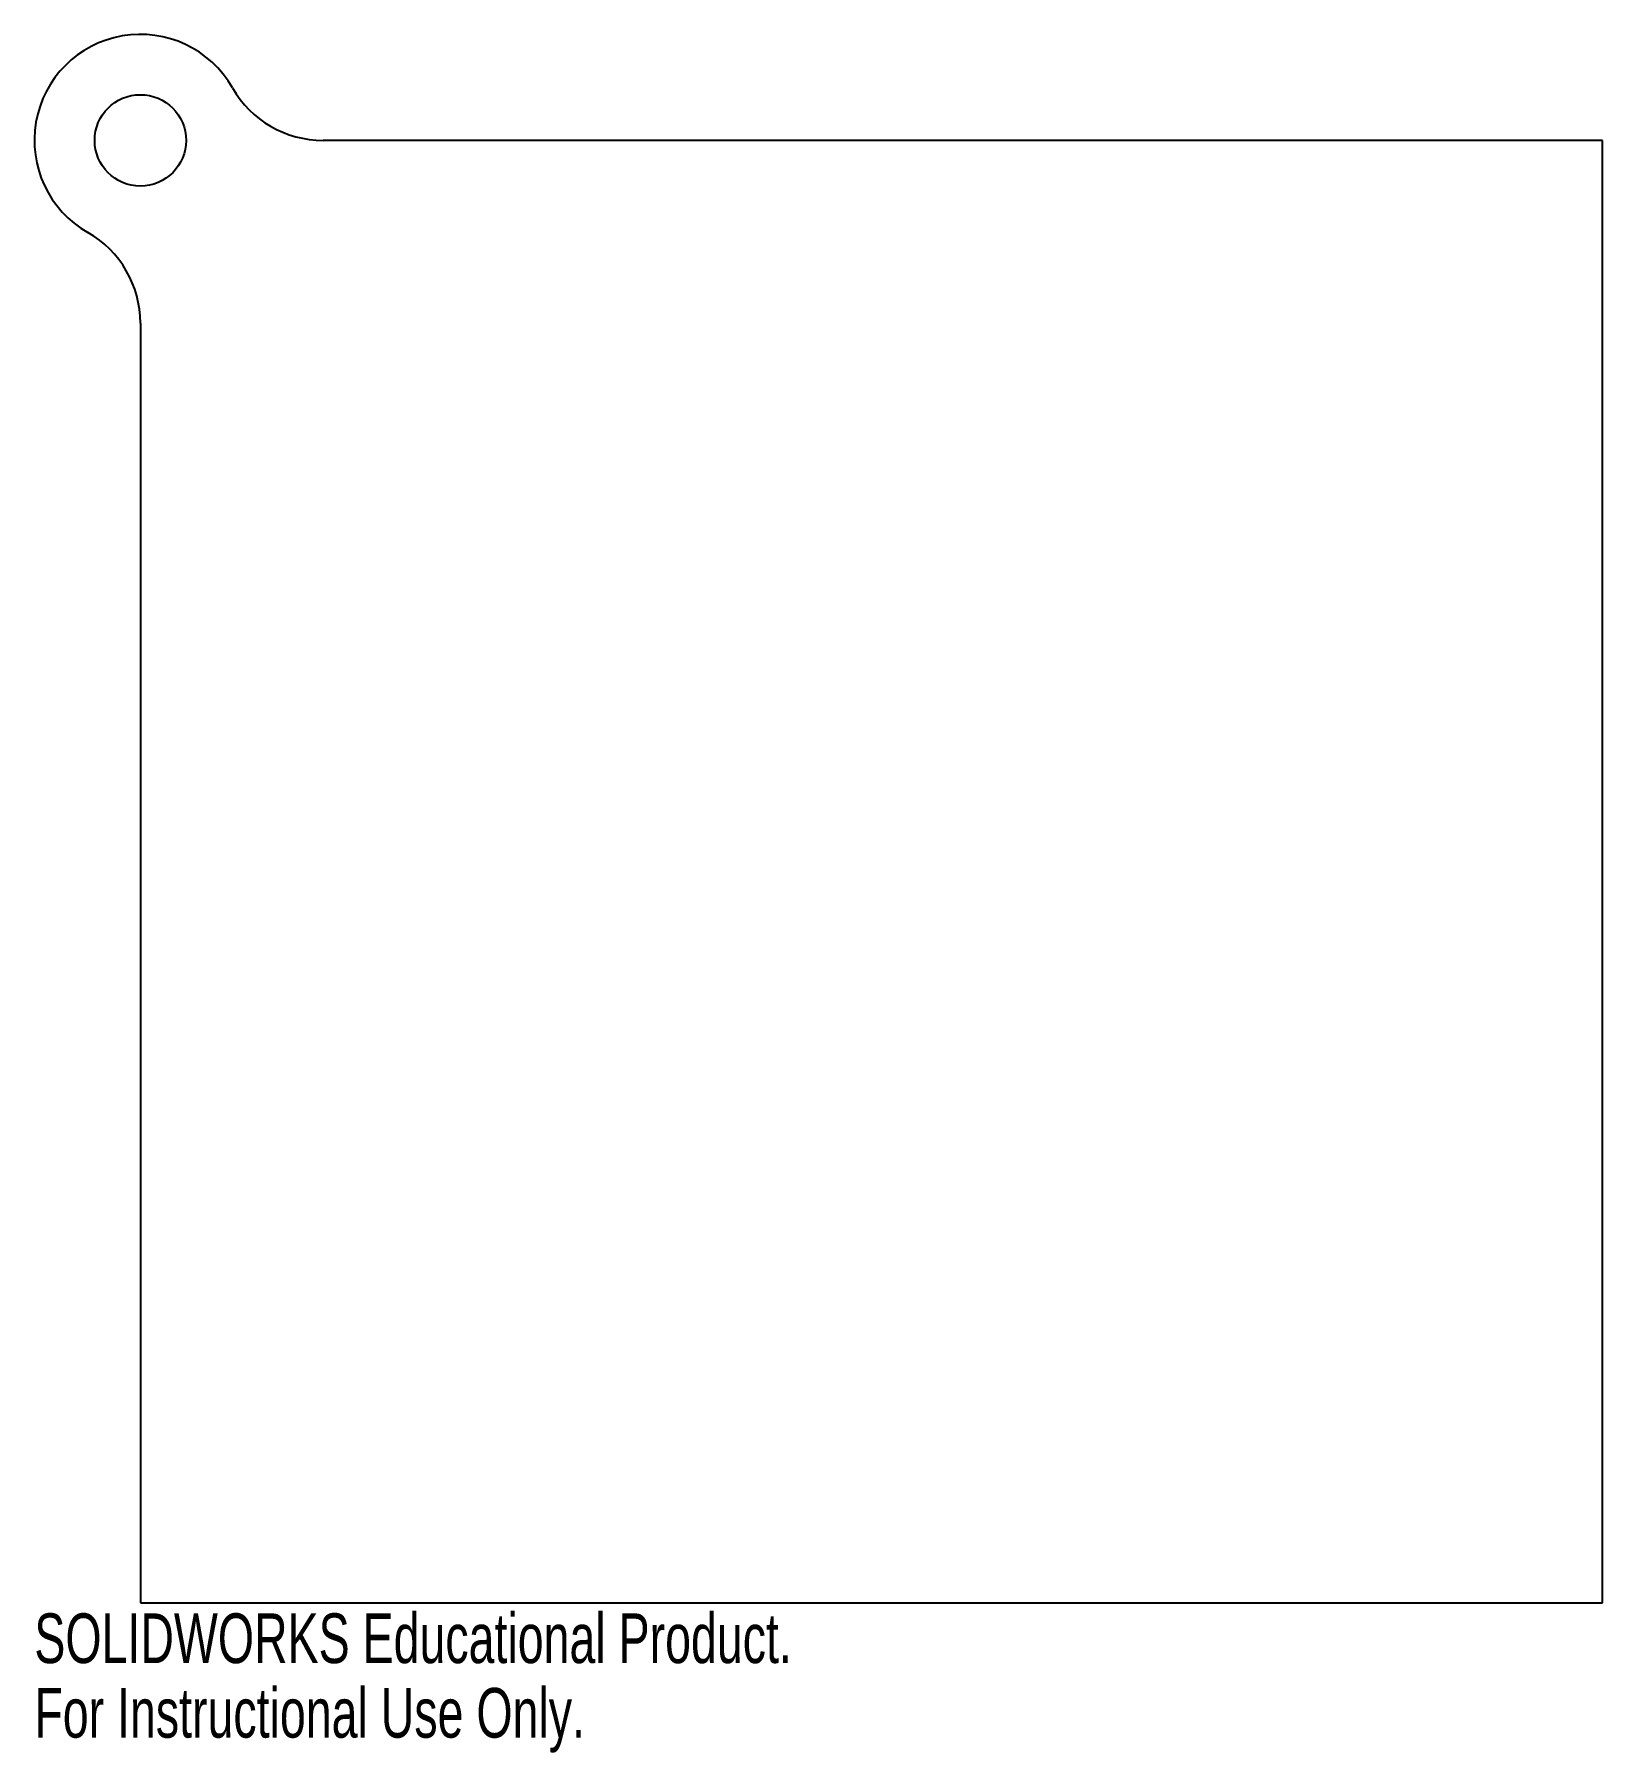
# Model space of a CAD drawing. Header units: inches. Extents: x -0.41 to 5.6, y -6.17 to 0.41.
import ezdxf

# ---------------------------------------------------------------- set-up
doc = ezdxf.new("R2010")
doc.units = ezdxf.units.IN
doc.header["$MEASUREMENT"] = 0
doc.styles.add('SLDTEXTSTYLE0', font='TXT', dxfattribs={"width": 0.7})

msp = doc.modelspace()

# ---------------------------------------------------------------- linework, layer by layer
at = {"color": 7, "linetype": 'Continuous', "lineweight": 25}
for p, q in [((5.6, 0), (0.6997, 0)), ((5.6, -5.6), (5.6, 0)), ((0, -0.6997), (0, -5.6)), ((0, -5.6), (5.6, -5.6))]:
    msp.add_line(p, q, dxfattribs=at)
msp.add_circle((0, 0), 0.175, dxfattribs=at)
for centre, radius, start, end in [((0, 0), 0.406, 29.75405, 240.24595), ((0.6997, 0.4), 0.4, 209.75405, 270), ((-0.4, -0.6997), 0.4, 0, 60.24595)]:
    msp.add_arc(centre, radius, start, end, dxfattribs=at)

# ---------------------------------------------------------------- texts
at = {"color": 7, "linetype": 'Continuous', "char_height": 0.1903, "attachment_point": 1, "style": 'SLDTEXTSTYLE0'}
for s, insert in [('SOLIDWORKS Educational Product.', (-0.406, -5.6401)), ('For Instructional Use Only.', (-0.406, -5.9256))]:
    msp.add_mtext(s, dxfattribs=dict(at, insert=insert))

doc.saveas('drawing.dxf')
